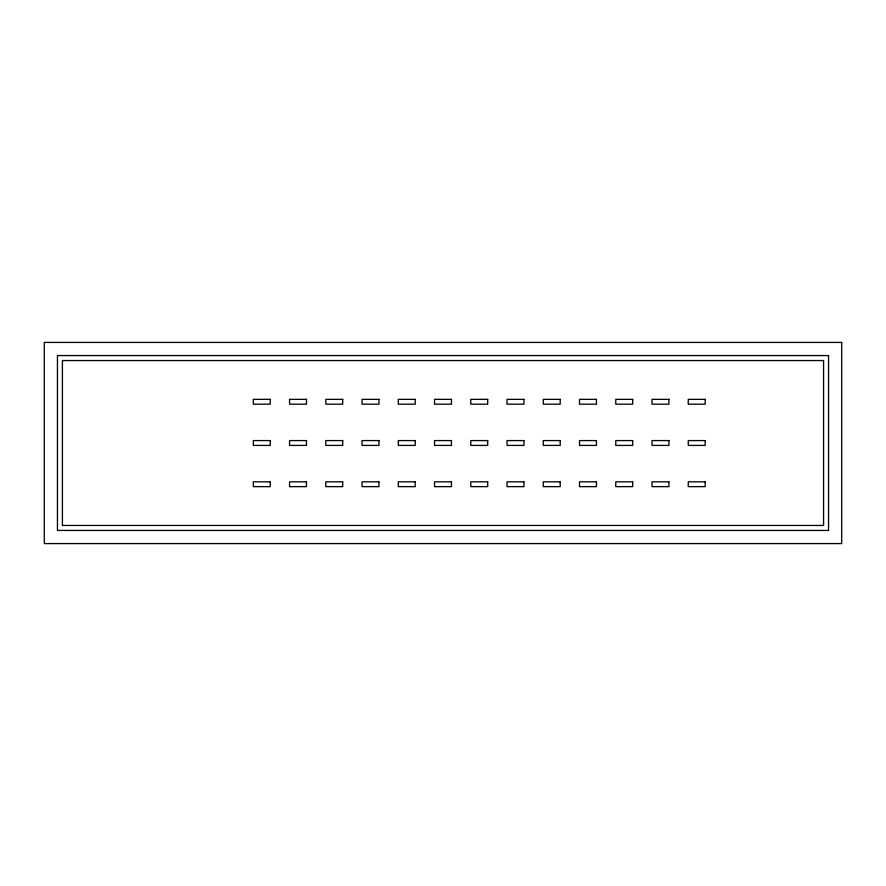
<?xml version="1.0" encoding="UTF-8"?>
<svg xmlns="http://www.w3.org/2000/svg" width="886" height="886" viewBox="0 0 886 886"><rect width="100%" height="100%" fill="white"/><g stroke="black" fill="none" stroke-linecap="round" stroke-linejoin="round"><path stroke-width="1.33" d="M841.7 342.417L44.3 342.417L44.3 543.583L841.7 543.583L841.7 342.417M828.554 355.563L57.446 355.563L57.446 530.437L828.554 530.437L828.554 355.563M823.581 360.547L62.419 360.547L62.419 525.453L823.581 525.453L823.581 360.547M270.23 399.353L253.318 399.353L253.318 404.182L270.23 404.182L270.23 399.353M306.478 399.353L289.556 399.353L289.556 404.182L306.478 404.182L306.478 399.353M342.716 399.353L325.804 399.353L325.804 404.182L342.716 404.182L342.716 399.353M378.964 399.353L362.053 399.353L362.053 404.182L378.964 404.182L378.964 399.353M415.213 399.353L398.301 399.353L398.301 404.182L415.213 404.182L415.213 399.353M451.461 399.353L434.539 399.353L434.539 404.182L451.461 404.182L451.461 399.353M487.699 399.353L470.787 399.353L470.787 404.182L487.699 404.182L487.699 399.353M523.947 399.353L507.036 399.353L507.036 404.182L523.947 404.182L523.947 399.353M560.196 399.353L543.284 399.353L543.284 404.182L560.196 404.182L560.196 399.353M596.444 399.353L579.522 399.353L579.522 404.182L596.444 404.182L596.444 399.353M632.682 399.353L615.77 399.353L615.77 404.182L632.682 404.182L632.682 399.353M668.93 399.353L652.018 399.353L652.018 404.182L668.93 404.182L668.93 399.353M705.178 399.353L688.256 399.353L688.256 404.182L705.178 404.182L705.178 399.353M270.23 440.586L253.318 440.586L253.318 445.414L270.23 445.414L270.23 440.586M306.478 440.586L289.556 440.586L289.556 445.414L306.478 445.414L306.478 440.586M342.716 440.586L325.804 440.586L325.804 445.414L342.716 445.414L342.716 440.586M378.964 440.586L362.053 440.586L362.053 445.414L378.964 445.414L378.964 440.586M415.213 440.586L398.301 440.586L398.301 445.414L415.213 445.414L415.213 440.586M451.461 440.586L434.539 440.586L434.539 445.414L451.461 445.414L451.461 440.586M487.699 440.586L470.787 440.586L470.787 445.414L487.699 445.414L487.699 440.586M523.947 440.586L507.036 440.586L507.036 445.414L523.947 445.414L523.947 440.586M560.196 440.586L543.284 440.586L543.284 445.414L560.196 445.414L560.196 440.586M596.444 440.586L579.522 440.586L579.522 445.414L596.444 445.414L596.444 440.586M632.682 440.586L615.77 440.586L615.77 445.414L632.682 445.414L632.682 440.586M668.93 440.586L652.018 440.586L652.018 445.414L668.93 445.414L668.93 440.586M705.178 440.586L688.256 440.586L688.256 445.414L705.178 445.414L705.178 440.586M270.23 481.818L253.318 481.818L253.318 486.647L270.23 486.647L270.23 481.818M306.478 481.818L289.556 481.818L289.556 486.647L306.478 486.647L306.478 481.818M342.716 481.818L325.804 481.818L325.804 486.647L342.716 486.647L342.716 481.818M378.964 481.818L362.053 481.818L362.053 486.647L378.964 486.647L378.964 481.818M415.213 481.818L398.301 481.818L398.301 486.647L415.213 486.647L415.213 481.818M451.461 481.818L434.539 481.818L434.539 486.647L451.461 486.647L451.461 481.818M487.699 481.818L470.787 481.818L470.787 486.647L487.699 486.647L487.699 481.818M523.947 481.818L507.036 481.818L507.036 486.647L523.947 486.647L523.947 481.818M560.196 481.818L543.284 481.818L543.284 486.647L560.196 486.647L560.196 481.818M596.444 481.818L579.522 481.818L579.522 486.647L596.444 486.647L596.444 481.818M632.682 481.818L615.77 481.818L615.77 486.647L632.682 486.647L632.682 481.818M668.93 481.818L652.018 481.818L652.018 486.647L668.93 486.647L668.93 481.818M705.178 481.818L688.256 481.818L688.256 486.647L705.178 486.647L705.178 481.818"/></g></svg>
